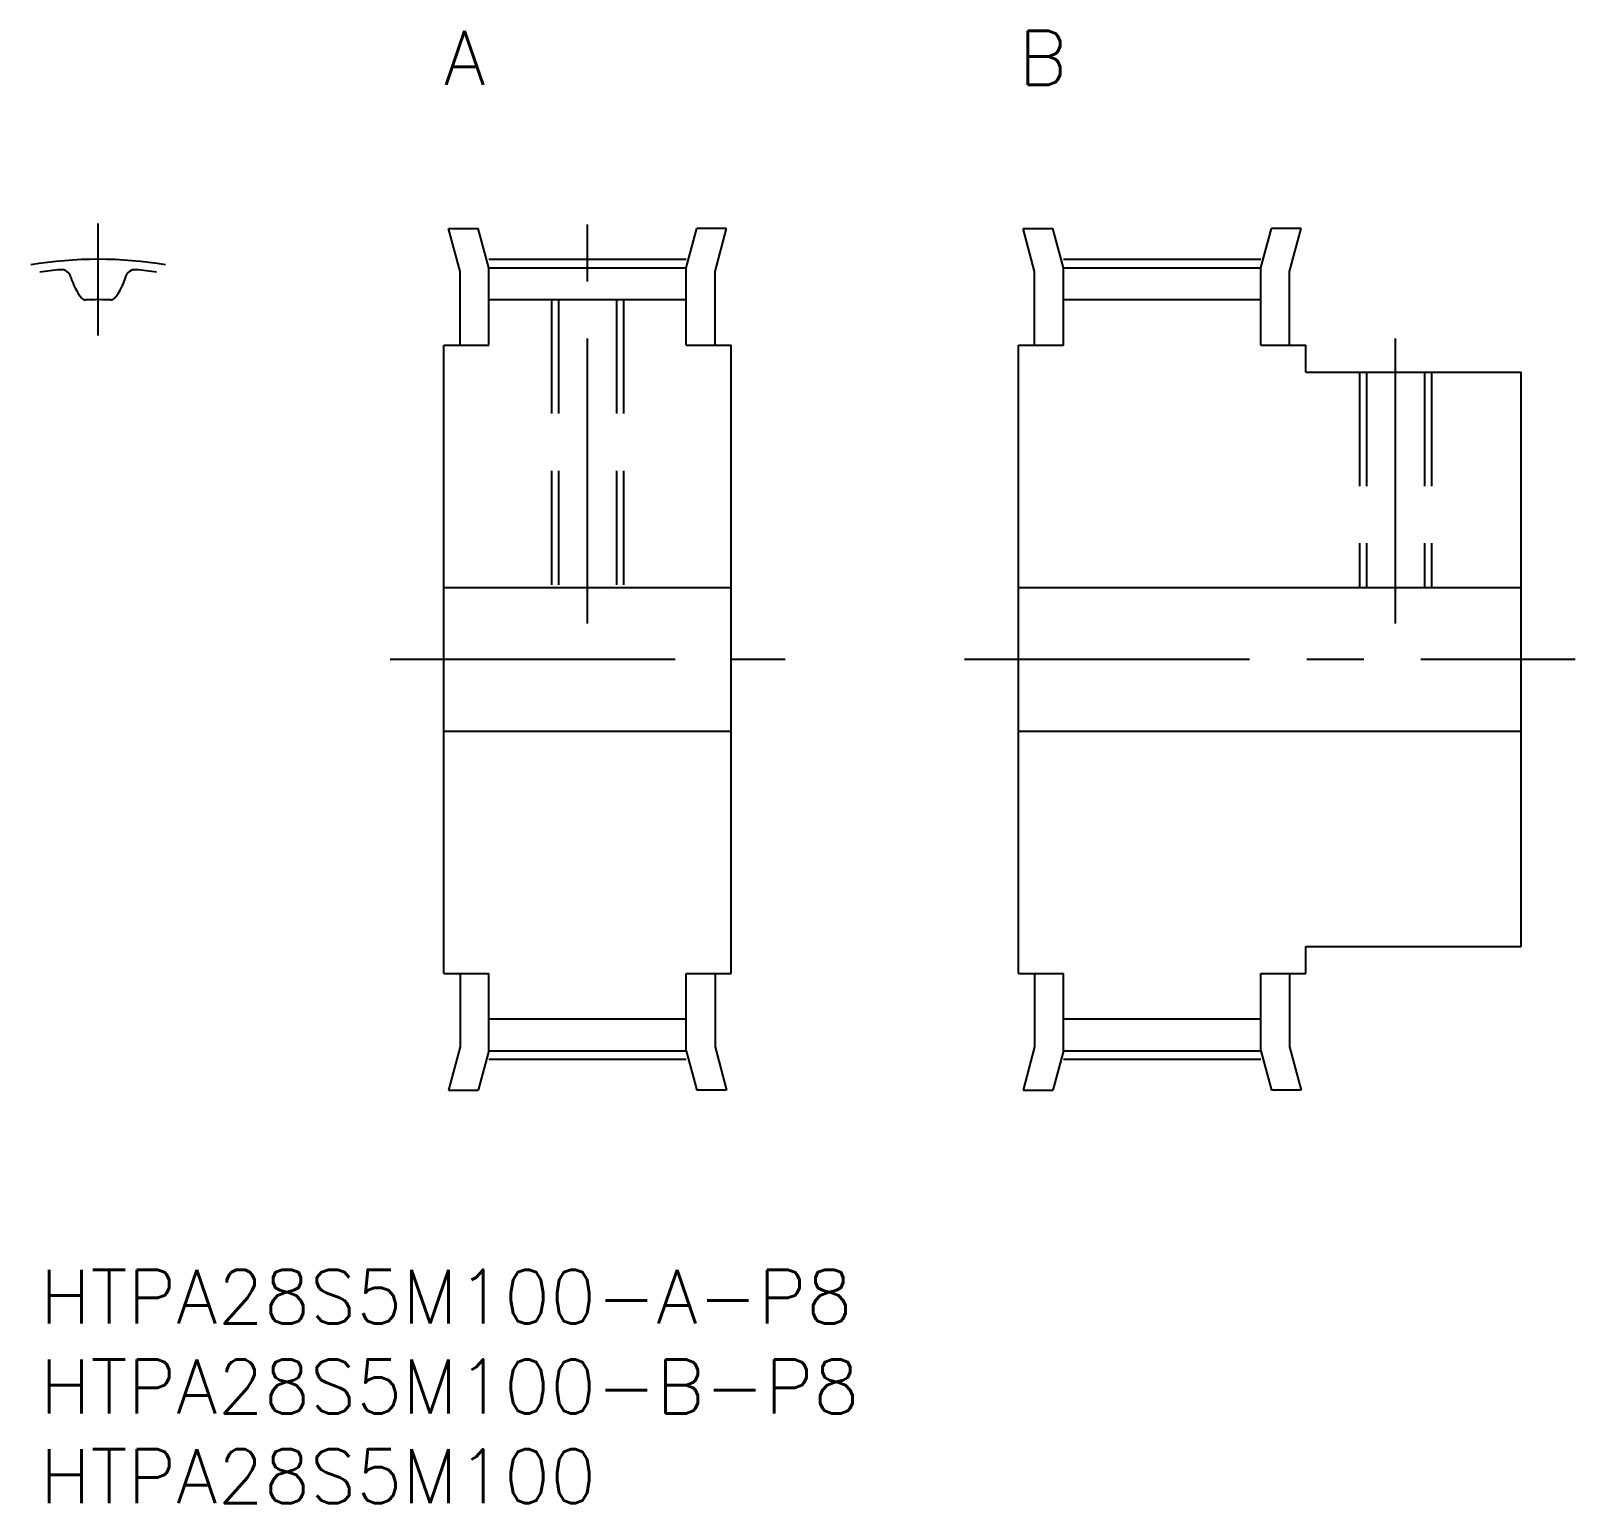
# Model space of a CAD drawing. Extents: x -0.5 to 85.5, y -13 to 69.
import ezdxf

# ---------------------------------------------------------------- set-up
doc = ezdxf.new("R2010")
doc.units = 0
doc.header["$LTSCALE"] = 0.5
doc.linetypes.add('CENTER', pattern=[50.8, 31.75, -6.35, 6.35, -6.35])
doc.linetypes.add('DASHED', pattern=[19.05, 12.7, -6.35])
for name, color, linetype in [('MSM_CENTER', 1, 'CENTER'), ('MSM_CONTINUOUS', 7, 'CONTINUOUS'), ('MSM_DASHED', 4, 'DASHED'), ('MSM_PART_NUMBER', 7, 'CONTINUOUS')]:
    doc.layers.add(name, color=color, linetype=linetype)
doc.styles.get("Standard").update_dxf_attribs({"font": 'txt.shx', "height": 3, "bigfont": 'bigfont.shx'})

# ---------------------------------------------------------------- blocks, each defined once
blk = doc.blocks.new('*U3')
at = {"layer": 'MSM_PART_NUMBER'}
blk.add_text('HTPA28S5M100-A-P8', height=3, dxfattribs=at).set_placement((0, -3))
blk = doc.blocks.new('*U4')
at = {"layer": 'MSM_PART_NUMBER'}
blk.add_text('HTPA28S5M100-B-P8', height=3, dxfattribs=at).set_placement((0, -8))
blk = doc.blocks.new('*U5')
at = {"layer": 'MSM_PART_NUMBER'}
blk.add_text('HTPA28S5M100', height=3, dxfattribs=at).set_placement((0, -13))
blk = doc.blocks.new('*U6')
at = {"layer": 'MSM_PART_NUMBER'}
blk.add_text('A', height=3, dxfattribs=at).set_placement((22.5, 66))
blk = doc.blocks.new('*U7')
at = {"layer": 'MSM_PART_NUMBER'}
blk.add_text('B', height=3, dxfattribs=at).set_placement((54.5, 66))

msp = doc.modelspace()

# ---------------------------------------------------------------- linework, layer by layer
at = {"layer": 'MSM_CENTER'}
for p, q in [((3.25, 52.03), (3.25, 58.28)), ((30.5, 36), (30.5, 58.28)), ((25, 56.28), (36, 56.28)), ((57, 56.28), (68, 56.28)), ((75.5, 36), (75.5, 52)), ((19.5, 34), (41.5, 34)), ((51.5, 34), (85.5, 34)), ((25, 11.72), (36, 11.72)), ((57, 11.72), (68, 11.72))]:
    msp.add_line(p, q, dxfattribs=at)
msp.add_arc((3.25, 34), 22.28, 80.31029, 99.68971, dxfattribs=at)
at = {"layer": 'MSM_CONTINUOUS'}
for p, q in [((23.4, 55.589), (22.754, 58)), ((22.754, 58), (24.411, 58)), ((25, 55.8), (24.411, 58)), ((36, 55.8), (36.589, 58)), ((38.246, 58), (36.589, 58)), ((37.6, 55.589), (38.246, 58)), ((55.4, 55.589), (54.754, 58)), ((54.754, 58), (56.411, 58)), ((57, 55.8), (56.411, 58)), ((68, 55.8), (68.589, 58)), ((70.246, 58), (68.589, 58)), ((69.6, 55.589), (70.246, 58)), ((23.4, 51.5), (23.4, 55.589)), ((25, 55.8), (36, 55.8)), ((25, 51.5), (25, 55.8)), ((36, 51.5), (36, 55.8)), ((37.6, 51.5), (37.6, 55.589)), ((55.4, 51.5), (55.4, 55.589)), ((57, 51.5), (57, 55.8)), ((57, 55.8), (68, 55.8)), ((68, 51.5), (68, 55.8)), ((69.6, 51.5), (69.6, 55.589)), ((25, 54.03), (36, 54.03)), ((57, 54.03), (68, 54.03)), ((22.5, 16.5), (22.5, 51.5)), ((22.5, 51.5), (25, 51.5)), ((36, 51.5), (38.5, 51.5)), ((38.5, 16.5), (38.5, 51.5)), ((54.5, 51.5), (57, 51.5)), ((54.5, 16.5), (54.5, 51.5)), ((68, 51.5), (70.5, 51.5)), ((70.5, 50), (70.5, 51.5)), ((70.5, 50), (82.5, 50)), ((82.5, 18), (82.5, 50)), ((22.5, 38), (38.5, 38)), ((54.5, 38), (82.5, 38)), ((22.5, 30), (38.5, 30)), ((54.5, 30), (82.5, 30)), ((70.5, 18), (82.5, 18)), ((70.5, 16.5), (70.5, 18)), ((22.5, 16.5), (25, 16.5)), ((23.4, 16.5), (23.4, 12.411)), ((25, 12.2), (25, 16.5)), ((36, 12.2), (36, 16.5)), ((36, 16.5), (38.5, 16.5)), ((37.6, 16.5), (37.6, 12.411)), ((54.5, 16.5), (57, 16.5)), ((55.4, 16.5), (55.4, 12.411)), ((57, 12.2), (57, 16.5)), ((68, 16.5), (70.5, 16.5)), ((68, 12.2), (68, 16.5)), ((69.6, 16.5), (69.6, 12.411)), ((25, 13.97), (36, 13.97)), ((57, 13.97), (68, 13.97)), ((23.4, 12.411), (22.754, 10)), ((25, 12.2), (24.411, 10)), ((25, 12.2), (36, 12.2)), ((36, 12.2), (36.589, 10)), ((37.6, 12.411), (38.246, 10)), ((55.4, 12.411), (54.754, 10)), ((57, 12.2), (56.411, 10)), ((57, 12.2), (68, 12.2)), ((68, 12.2), (68.589, 10)), ((69.6, 12.411), (70.246, 10)), ((22.754, 10), (24.411, 10)), ((38.246, 10), (36.589, 10)), ((54.754, 10), (56.411, 10)), ((70.246, 10), (68.589, 10))]:
    msp.add_line(p, q, dxfattribs=at)
for centre, radius, start, end in [((3.25, 34), 21.8, 95.55886, 98.57376), ((1.192, 55.15), 0.55, 15.63602, 95.55886), ((4.875, 56.181), 3.275, 195.63602, 219.24439), ((1.625, 56.181), 3.275, 320.75561, 344.36398), ((5.308, 55.15), 0.55, 84.44114, 164.36398), ((3.25, 34), 21.8, 81.42624, 84.44114), ((2.532, 54.267), 0.25, 219.24439, 272.02817), ((3.25, 34), 20.03, 87.97183, 92.02817), ((3.968, 54.267), 0.25, 267.97183, 320.75561)]:
    msp.add_arc(centre, radius, start, end, dxfattribs=at)
at = {"layer": 'MSM_DASHED'}
for p, q in [((28.5, 54.03), (28.5, 38)), ((28.879, 54.03), (28.879, 38)), ((32.121, 54.03), (32.121, 38)), ((32.5, 54.03), (32.5, 38)), ((73.5, 50), (73.5, 38)), ((73.879, 50), (73.879, 38)), ((77.121, 50), (77.121, 38)), ((77.5, 50), (77.5, 38))]:
    msp.add_line(p, q, dxfattribs=at)

# ---------------------------------------------------------------- block references
at = {"layer": 'MSM_CONTINUOUS'}
for name in ['*U6', '*U7', '*U3', '*U4', '*U5']:
    msp.add_blockref(name, (0, 0), dxfattribs=at)

doc.saveas('drawing.dxf')
